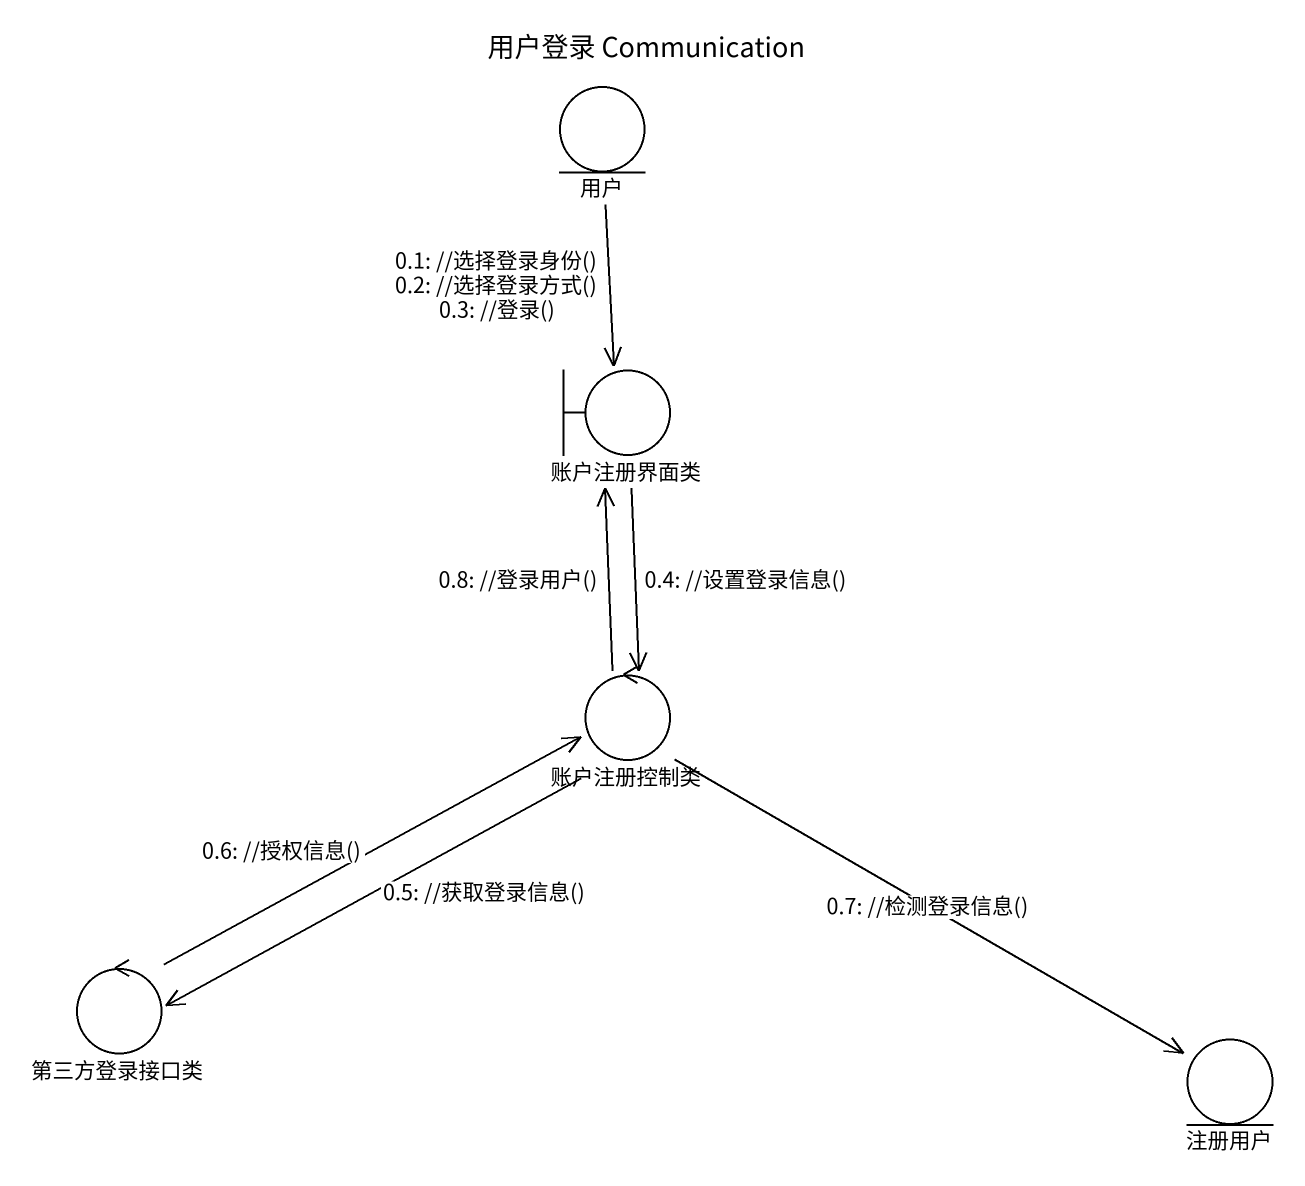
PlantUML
@startuml
title 用户登录 Communication
entity 用户
boundary 账户注册界面类
control 账户注册控制类
control 第三方登录接口类
entity 注册用户
用户 --> 账户注册界面类 : 0.1: //选择登录身份()\n0.2: //选择登录方式()\n0.3: //登录()
账户注册界面类 --> 账户注册控制类 : 0.4: //设置登录信息()
账户注册控制类 -left-> 第三方登录接口类 : 0.5: //获取登录信息()
第三方登录接口类 -right-> 账户注册控制类 : 0.6: //授权信息()
账户注册控制类 --> 注册用户 : 0.7: //检测登录信息()
账户注册控制类 -up-> 账户注册界面类 : 0.8: //登录用户()
@enduml
